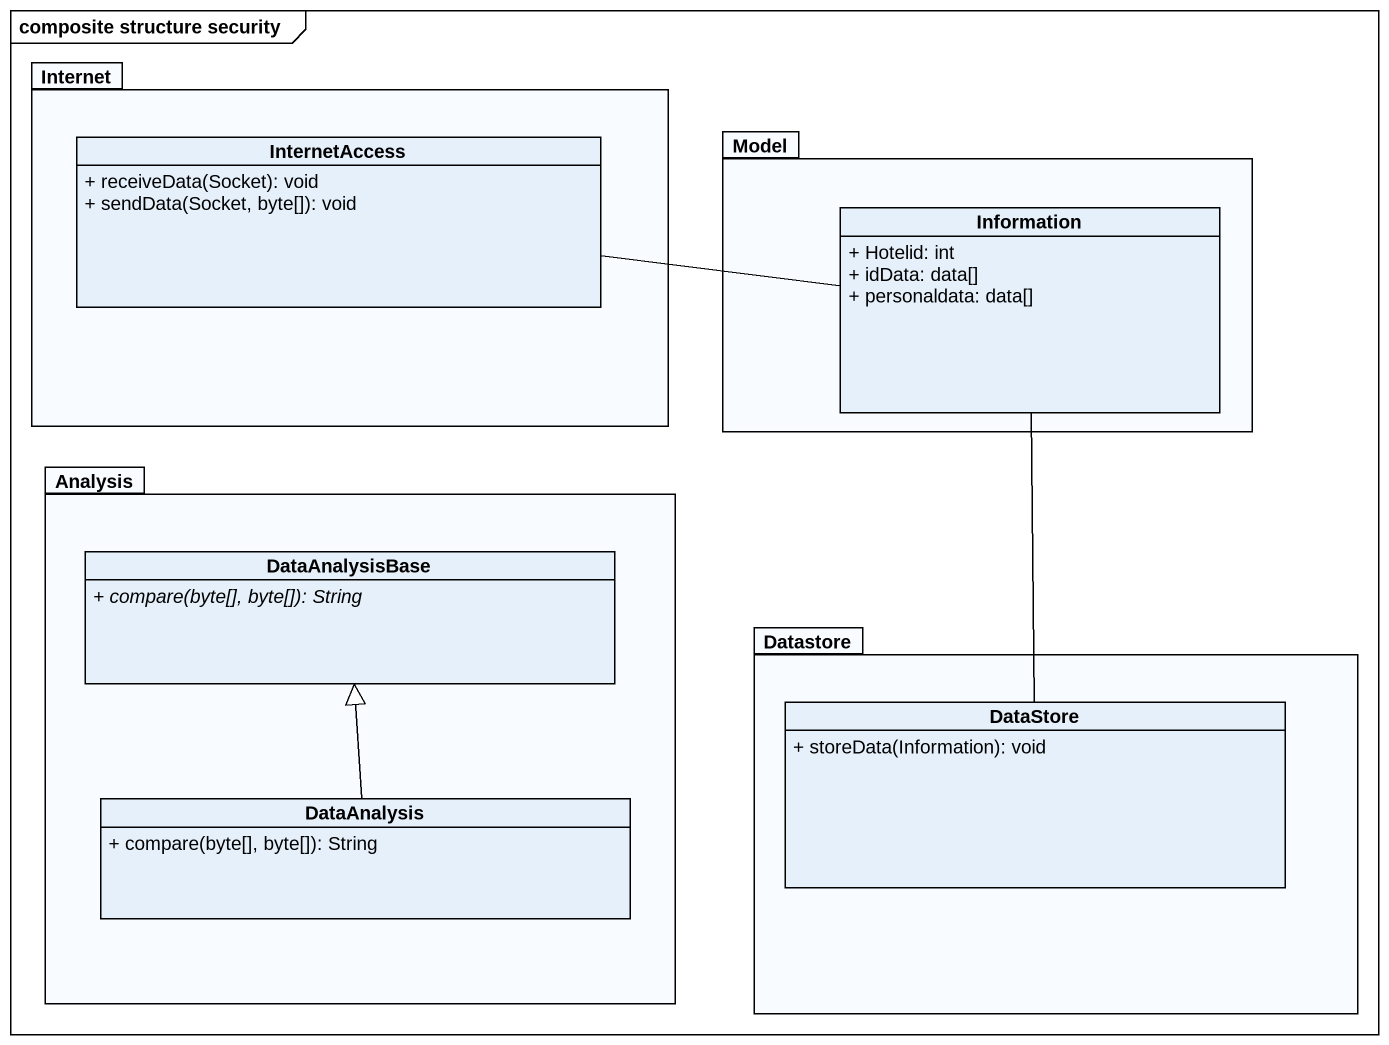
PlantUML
@startuml
mainframe composite structure security
hide circle
hide empty members
skinparam classAttributeIconSize 0
package Internet {
  class InternetAccess {
    + receiveData(Socket): void
    + sendData(Socket, byte[]): void
  }
}
package Model {
  class Information {
    + Hotelid: int
    + idData: data[]
    + personaldata: data[]
  }
}
package Analysis {
  class DataAnalysisBase {
    {abstract} + compare(byte[], byte[]): String
  }
  class DataAnalysis {
    + compare(byte[], byte[]): String
  }
}
package Datastore {
  class DataStore {
    + storeData(Information): void
  }
}
InternetAccess -right- Information
Information -- DataStore
DataAnalysis -up-|> DataAnalysisBase
@enduml
